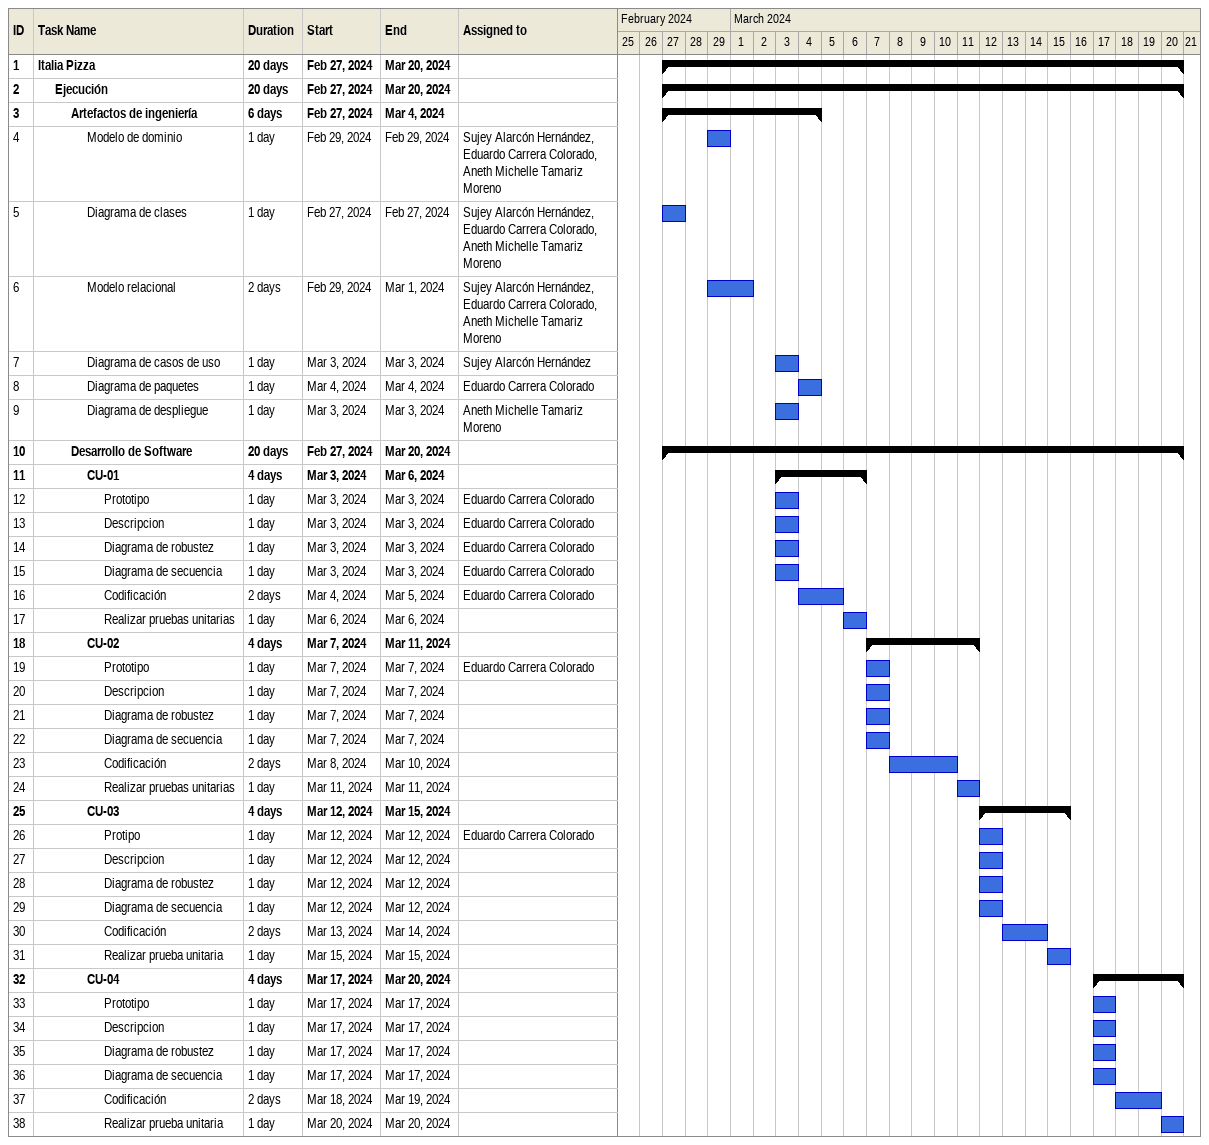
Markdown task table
| ID | Level | Task | Duration | Start | Finish | Resources |
|---|---|---|---|---|---|---|
| 1 | 1 | **Italia Pizza** | 20d | 2024-02-27 | 2024-03-20 |  |
| 2 | 2 | **Ejecución** | 20d | 2024-02-27 | 2024-03-20 |  |
| 3 | 3 | **Artefactos de ingeniería** | 6d | 2024-02-27 | 2024-03-04 |  |
| 4 | 4 | Modelo de dominio | 1d | 2024-02-29 | 2024-02-29 | Sujey Alarcón Hernández, Eduardo Carrera Colorado, Aneth Michelle Tamariz Moreno |
| 5 | 4 | Diagrama de clases | 1d | 2024-02-27 | 2024-02-27 | Sujey Alarcón Hernández, Eduardo Carrera Colorado, Aneth Michelle Tamariz Moreno |
| 6 | 4 | Modelo relacional | 2d | 2024-02-29 | 2024-03-01 | Sujey Alarcón Hernández, Eduardo Carrera Colorado, Aneth Michelle Tamariz Moreno |
| 7 | 4 | Diagrama de casos de uso | 1d | 2024-03-03 | 2024-03-03 | Sujey Alarcón Hernández |
| 8 | 4 | Diagrama de paquetes | 1d | 2024-03-04 | 2024-03-04 | Eduardo Carrera Colorado |
| 9 | 4 | Diagrama de despliegue | 1d | 2024-03-03 | 2024-03-03 | Aneth Michelle Tamariz Moreno |
| 10 | 3 | **Desarrollo de Software** | 20d | 2024-02-27 | 2024-03-20 |  |
| 11 | 4 | **CU-01** | 4d | 2024-03-03 | 2024-03-06 |  |
| 12 | 5 | Prototipo | 1d | 2024-03-03 | 2024-03-03 | Eduardo Carrera Colorado |
| 13 | 5 | Descripcion | 1d | 2024-03-03 | 2024-03-03 | Eduardo Carrera Colorado |
| 14 | 5 | Diagrama de robustez | 1d | 2024-03-03 | 2024-03-03 | Eduardo Carrera Colorado |
| 15 | 5 | Diagrama de secuencia | 1d | 2024-03-03 | 2024-03-03 | Eduardo Carrera Colorado |
| 16 | 5 | Codificación | 2d | 2024-03-04 | 2024-03-05 | Eduardo Carrera Colorado |
| 17 | 5 | Realizar pruebas unitarias | 1d | 2024-03-06 | 2024-03-06 |  |
| 18 | 4 | **CU-02** | 4d | 2024-03-07 | 2024-03-11 |  |
| 19 | 5 | Prototipo | 1d | 2024-03-07 | 2024-03-07 | Eduardo Carrera Colorado |
| 20 | 5 | Descripcion | 1d | 2024-03-07 | 2024-03-07 |  |
| 21 | 5 | Diagrama de robustez | 1d | 2024-03-07 | 2024-03-07 |  |
| 22 | 5 | Diagrama de secuencia | 1d | 2024-03-07 | 2024-03-07 |  |
| 23 | 5 | Codificación | 2d | 2024-03-08 | 2024-03-10 |  |
| 24 | 5 | Realizar pruebas unitarias | 1d | 2024-03-11 | 2024-03-11 |  |
| 25 | 4 | **CU-03** | 4d | 2024-03-12 | 2024-03-15 |  |
| 26 | 5 | Protipo | 1d | 2024-03-12 | 2024-03-12 | Eduardo Carrera Colorado |
| 27 | 5 | Descripcion | 1d | 2024-03-12 | 2024-03-12 |  |
| 28 | 5 | Diagrama de robustez | 1d | 2024-03-12 | 2024-03-12 |  |
| 29 | 5 | Diagrama de secuencia | 1d | 2024-03-12 | 2024-03-12 |  |
| 30 | 5 | Codificación | 2d | 2024-03-13 | 2024-03-14 |  |
| 31 | 5 | Realizar prueba unitaria | 1d | 2024-03-15 | 2024-03-15 |  |
| 32 | 4 | **CU-04** | 4d | 2024-03-17 | 2024-03-20 |  |
| 33 | 5 | Prototipo | 1d | 2024-03-17 | 2024-03-17 |  |
| 34 | 5 | Descripcion | 1d | 2024-03-17 | 2024-03-17 |  |
| 35 | 5 | Diagrama de robustez | 1d | 2024-03-17 | 2024-03-17 |  |
| 36 | 5 | Diagrama de secuencia | 1d | 2024-03-17 | 2024-03-17 |  |
| 37 | 5 | Codificación | 2d | 2024-03-18 | 2024-03-19 |  |
| 38 | 5 | Realizar prueba unitaria | 1d | 2024-03-20 | 2024-03-20 |  |
